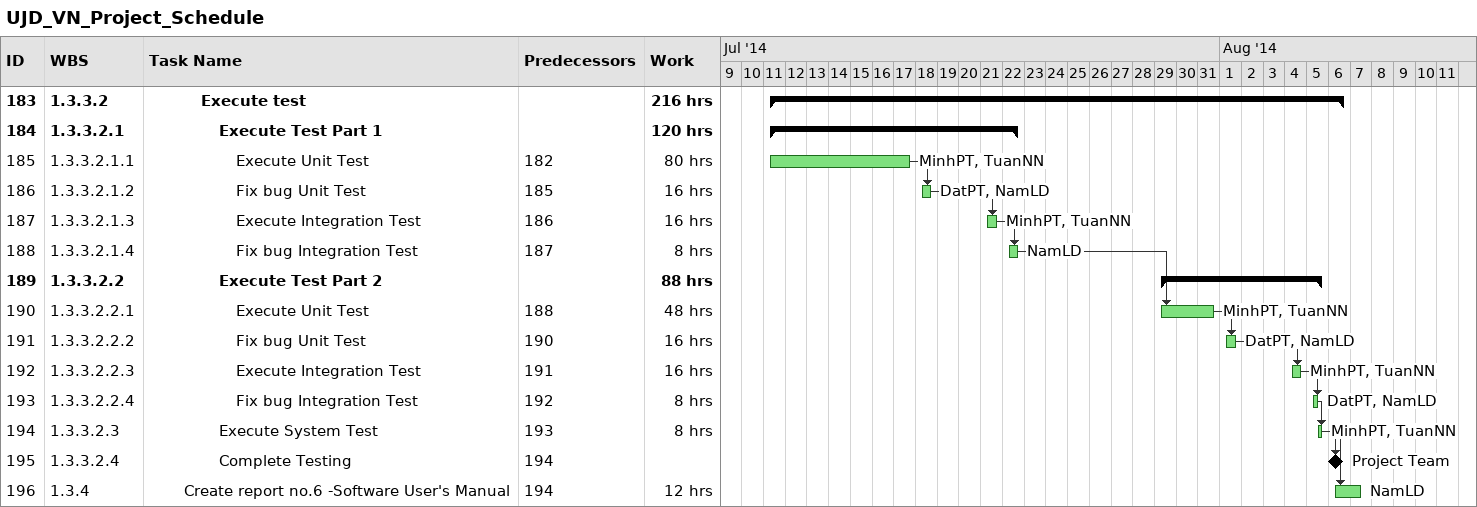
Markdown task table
UJD_VN_Project_Schedule

| ID | WBS | Task | Start | Finish | Predecessors | Resources | Work (h) |
|---|---|---|---|---|---|---|---|
| 183 | 1.3.3.2 | **Execute test** | 2014-07-11 | 2014-08-06 |  |  | 216 |
| 184 | 1.3.3.2.1 | **Execute Test Part 1** | 2014-07-11 | 2014-07-22 |  |  | 120 |
| 185 | 1.3.3.2.1.1 | Execute Unit Test | 2014-07-11 | 2014-07-17 | 182 | MinhPT, TuanNN | 80 |
| 186 | 1.3.3.2.1.2 | Fix bug Unit Test | 2014-07-18 | 2014-07-18 | 185 | DatPT, NamLD | 16 |
| 187 | 1.3.3.2.1.3 | Execute Integration Test | 2014-07-21 | 2014-07-21 | 186 | MinhPT, TuanNN | 16 |
| 188 | 1.3.3.2.1.4 | Fix bug Integration Test | 2014-07-22 | 2014-07-22 | 187 | NamLD | 8 |
| 189 | 1.3.3.2.2 | **Execute Test Part 2** | 2014-07-29 | 2014-08-05 |  |  | 88 |
| 190 | 1.3.3.2.2.1 | Execute Unit Test | 2014-07-29 | 2014-07-31 | 188 | MinhPT, TuanNN | 48 |
| 191 | 1.3.3.2.2.2 | Fix bug Unit Test | 2014-08-01 | 2014-08-01 | 190 | DatPT, NamLD | 16 |
| 192 | 1.3.3.2.2.3 | Execute Integration Test | 2014-08-04 | 2014-08-04 | 191 | MinhPT, TuanNN | 16 |
| 193 | 1.3.3.2.2.4 | Fix bug Integration Test | 2014-08-05 | 2014-08-05 | 192 | DatPT, NamLD | 8 |
| 194 | 1.3.3.2.3 | Execute System Test | 2014-08-05 | 2014-08-05 | 193 | MinhPT, TuanNN | 8 |
| 195 | 1.3.3.2.4 | Complete Testing (milestone) | 2014-08-06 | 2014-08-06 | 194 | Project Team |  |
| 196 | 1.3.4 | Create report no.6 -Software User's Manual | 2014-08-06 | 2014-08-07 | 194 | NamLD | 12 |
